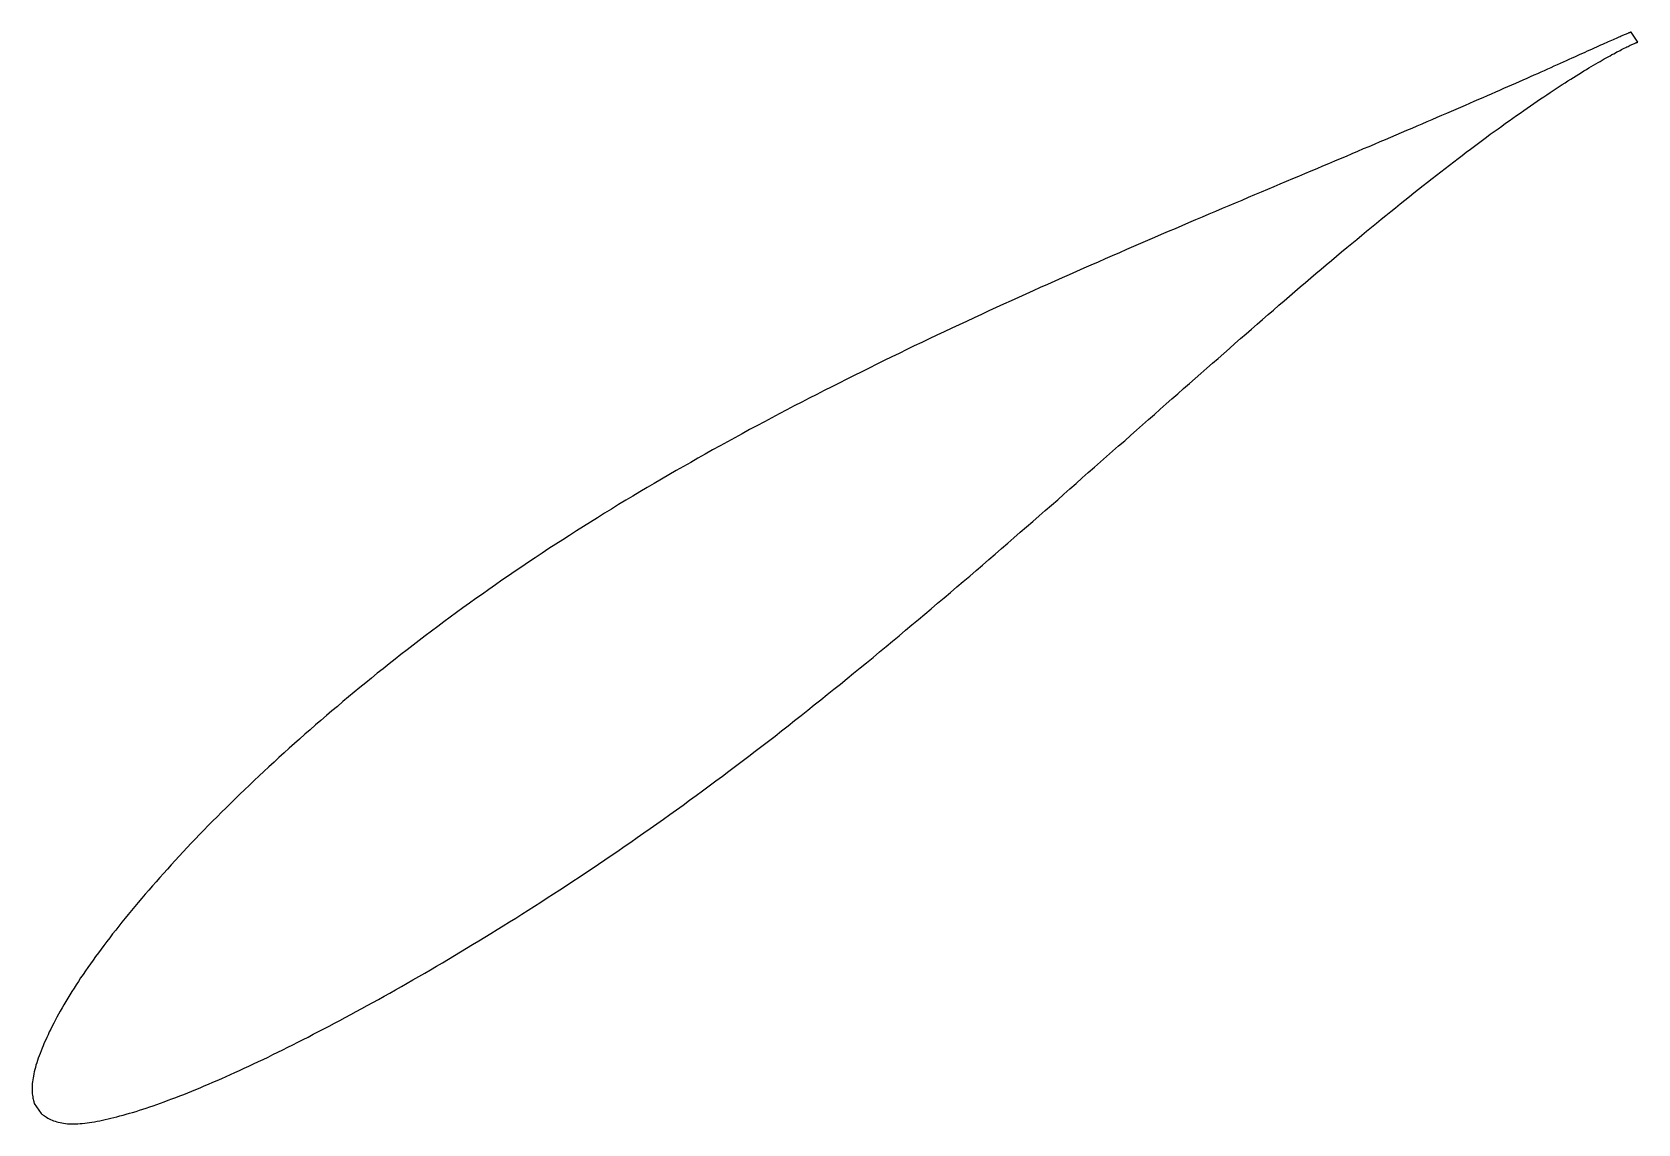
# Model space of a CAD drawing. Header units: metres. Extents: x -35 to 70, y -24 to 47.
import ezdxf

# ---------------------------------------------------------------- set-up
doc = ezdxf.new("R2010")
doc.units = ezdxf.units.M

msp = doc.modelspace()

# ---------------------------------------------------------------- linework, layer by layer
msp.add_lwpolyline([(69.64, 47.37), (69.63, 47.37), (69.63, 47.37), (69.61, 47.37), (69.6, 47.36), (69.58, 47.35), (69.55, 47.34), (69.52, 47.33), (69.49, 47.32), (69.45, 47.3), (69.41, 47.28), (69.36, 47.27), (69.31, 47.24), (69.25, 47.22), (69.19, 47.19), (69.13, 47.17), (69.06, 47.14), (68.98, 47.1), (68.91, 47.07), (68.82, 47.04), (68.74, 47), (68.65, 46.96), (68.55, 46.91), (68.45, 46.87), (68.35, 46.82), (68.24, 46.78), (68.13, 46.73), (68.01, 46.67), (67.89, 46.62), (67.77, 46.56), (67.64, 46.51), (67.5, 46.45), (67.37, 46.38), (67.22, 46.32), (67.08, 46.25), (66.93, 46.19), (66.77, 46.12), (66.61, 46.04), (66.45, 45.97), (66.28, 45.9), (66.11, 45.82), (65.94, 45.74), (65.76, 45.66), (65.57, 45.58), (65.38, 45.49), (65.19, 45.41), (64.99, 45.32), (64.79, 45.23), (64.59, 45.14), (64.38, 45.04), (64.17, 44.95), (63.95, 44.85), (63.73, 44.75), (63.51, 44.65), (63.28, 44.55), (63.04, 44.45), (62.81, 44.34), (62.56, 44.23), (62.32, 44.13), (62.07, 44.02), (61.82, 43.9), (61.56, 43.79), (61.3, 43.68), (61.03, 43.56), (60.77, 43.44), (60.49, 43.32), (60.22, 43.2), (59.94, 43.08), (59.65, 42.96), (59.36, 42.83), (59.07, 42.7), (58.78, 42.58), (58.48, 42.45), (58.17, 42.32), (57.87, 42.18), (57.56, 42.05), (57.24, 41.91), (56.93, 41.78), (56.61, 41.64), (56.28, 41.5), (55.95, 41.36), (55.62, 41.22), (55.29, 41.07), (54.95, 40.93), (54.6, 40.78), (54.26, 40.64), (53.91, 40.49), (53.56, 40.34), (53.2, 40.19), (52.84, 40.03), (52.48, 39.88), (52.12, 39.73), (51.75, 39.57), (51.38, 39.41), (51, 39.25), (50.62, 39.09), (50.24, 38.93), (49.86, 38.77), (49.47, 38.61), (49.08, 38.44), (48.69, 38.27), (48.29, 38.11), (47.89, 37.94), (47.49, 37.77), (47.09, 37.6), (46.68, 37.43), (46.27, 37.25), (45.86, 37.08), (45.44, 36.9), (45.02, 36.73), (44.6, 36.55), (44.18, 36.37), (43.75, 36.19), (43.33, 36.01), (42.9, 35.83), (42.46, 35.64), (42.03, 35.46), (41.59, 35.27), (41.15, 35.09), (40.71, 34.9), (40.27, 34.71), (39.82, 34.52), (39.37, 34.33), (38.92, 34.13), (38.47, 33.94), (38.02, 33.74), (37.56, 33.55), (37.1, 33.35), (36.64, 33.15), (36.18, 32.95), (35.72, 32.75), (35.26, 32.54), (34.79, 32.34), (34.32, 32.14), (33.86, 31.93), (33.38, 31.72), (32.91, 31.51), (32.44, 31.3), (31.97, 31.09), (31.49, 30.88), (31.01, 30.67), (30.54, 30.45), (30.06, 30.24), (29.58, 30.02), (29.1, 29.8), (28.61, 29.58), (28.13, 29.36), (27.65, 29.14), (27.16, 28.91), (26.68, 28.69), (26.19, 28.46), (25.7, 28.24), (25.22, 28.01), (24.73, 27.78), (24.24, 27.55), (23.75, 27.32), (23.26, 27.08), (22.77, 26.85), (22.28, 26.61), (21.79, 26.37), (21.3, 26.14), (20.81, 25.9), (20.32, 25.66), (19.83, 25.41), (19.34, 25.17), (18.85, 24.93), (18.36, 24.68), (17.87, 24.43), (17.38, 24.18), (16.89, 23.94), (16.4, 23.68), (15.91, 23.43), (15.42, 23.18), (14.93, 22.93), (14.44, 22.67), (13.95, 22.41), (13.47, 22.16), (12.98, 21.9), (12.49, 21.64), (12.01, 21.38), (11.52, 21.11), (11.04, 20.85), (10.56, 20.59), (10.08, 20.32), (9.59, 20.05), (9.11, 19.78), (8.63, 19.51), (8.16, 19.24), (7.68, 18.97), (7.2, 18.7), (6.73, 18.43), (6.26, 18.15), (5.78, 17.87), (5.31, 17.6), (4.84, 17.32), (4.38, 17.04), (3.91, 16.76), (3.45, 16.48), (2.98, 16.19), (2.52, 15.91), (2.06, 15.62), (1.6, 15.34), (1.15, 15.05), (0.69, 14.76), (0.24, 14.47), (-0.21, 14.18), (-0.66, 13.89), (-1.11, 13.6), (-1.55, 13.31), (-2, 13.01), (-2.44, 12.72), (-2.88, 12.42), (-3.31, 12.13), (-3.75, 11.83), (-4.18, 11.53), (-4.61, 11.23), (-5.04, 10.93), (-5.46, 10.63), (-5.89, 10.33), (-6.31, 10.03), (-6.73, 9.73), (-7.14, 9.42), (-7.56, 9.12), (-7.97, 8.82), (-8.38, 8.51), (-8.78, 8.21), (-9.19, 7.9), (-9.59, 7.59), (-9.99, 7.29), (-10.38, 6.98), (-10.78, 6.67), (-11.17, 6.37), (-11.56, 6.06), (-11.94, 5.75), (-12.33, 5.45), (-12.71, 5.14), (-13.08, 4.83), (-13.46, 4.52), (-13.83, 4.21), (-14.2, 3.91), (-14.57, 3.6), (-14.93, 3.29), (-15.3, 2.99), (-15.65, 2.68), (-16.01, 2.37), (-16.36, 2.07), (-16.71, 1.76), (-17.06, 1.46), (-17.41, 1.15), (-17.75, 0.85), (-18.09, 0.55), (-18.42, 0.24), (-18.76, -0.06), (-19.08, -0.36), (-19.41, -0.66), (-19.74, -0.96), (-20.06, -1.26), (-20.37, -1.56), (-20.69, -1.86), (-21, -2.16), (-21.31, -2.46), (-21.61, -2.75), (-21.91, -3.05), (-22.21, -3.34), (-22.51, -3.64), (-22.8, -3.93), (-23.09, -4.22), (-23.38, -4.51), (-23.66, -4.8), (-23.94, -5.09), (-24.21, -5.38), (-24.49, -5.66), (-24.76, -5.95), (-25.02, -6.23), (-25.28, -6.51), (-25.54, -6.8), (-25.8, -7.07), (-26.05, -7.35), (-26.3, -7.63), (-26.55, -7.91), (-26.79, -8.18), (-27.03, -8.45), (-27.27, -8.72), (-27.5, -8.99), (-27.73, -9.26), (-27.95, -9.53), (-28.17, -9.79), (-28.39, -10.05), (-28.61, -10.31), (-28.82, -10.57), (-29.03, -10.83), (-29.23, -11.09), (-29.43, -11.34), (-29.63, -11.59), (-29.82, -11.84), (-30.01, -12.09), (-30.2, -12.34), (-30.38, -12.58), (-30.56, -12.83), (-30.74, -13.07), (-30.91, -13.31), (-31.08, -13.54), (-31.24, -13.78), (-31.4, -14.01), (-31.56, -14.24), (-31.72, -14.47), (-31.87, -14.7), (-32.01, -14.92), (-32.15, -15.14), (-32.29, -15.36), (-32.43, -15.58), (-32.56, -15.8), (-32.69, -16.01), (-32.81, -16.22), (-32.93, -16.43), (-33.05, -16.64), (-33.16, -16.84), (-33.27, -17.04), (-33.38, -17.24), (-33.48, -17.43), (-33.58, -17.63), (-33.67, -17.82), (-33.77, -18), (-33.85, -18.19), (-33.94, -18.37), (-34.02, -18.55), (-34.1, -18.72), (-34.17, -18.9), (-34.24, -19.07), (-34.31, -19.23), (-34.37, -19.4), (-34.43, -19.56), (-34.49, -19.72), (-34.54, -19.87), (-34.59, -20.02), (-34.64, -20.17), (-34.68, -20.32), (-34.72, -20.46), (-34.75, -20.6), (-34.78, -20.74), (-34.81, -20.88), (-34.83, -21.01), (-34.85, -21.14), (-34.86, -21.26), (-34.88, -21.38), (-34.89, -21.5), (-34.89, -21.62), (-34.89, -21.73), (-34.89, -21.84), (-34.89, -21.95), (-34.88, -22.05), (-34.87, -22.14), (-34.85, -22.24), (-34.84, -22.32), (-34.82, -22.4), (-34.8, -22.48), (-34.79, -22.54), (-34.77, -22.6), (-34.76, -22.64), (-34.75, -22.67), (-34.3, -23.33), (-34.29, -23.34), (-34.28, -23.35), (-34.25, -23.37), (-34.21, -23.4), (-34.16, -23.44), (-34.09, -23.48), (-34.02, -23.53), (-33.95, -23.58), (-33.86, -23.63), (-33.78, -23.68), (-33.69, -23.72), (-33.59, -23.76), (-33.49, -23.8), (-33.39, -23.84), (-33.28, -23.87), (-33.18, -23.9), (-33.06, -23.93), (-32.95, -23.95), (-32.83, -23.97), (-32.71, -23.98), (-32.58, -24), (-32.45, -24), (-32.32, -24.01), (-32.18, -24.01), (-32.04, -24.01), (-31.9, -24), (-31.76, -23.99), (-31.61, -23.98), (-31.45, -23.97), (-31.3, -23.95), (-31.14, -23.93), (-30.98, -23.9), (-30.81, -23.87), (-30.64, -23.84), (-30.47, -23.81), (-30.29, -23.77), (-30.11, -23.73), (-29.92, -23.69), (-29.74, -23.64), (-29.55, -23.6), (-29.35, -23.55), (-29.15, -23.49), (-28.95, -23.44), (-28.74, -23.38), (-28.53, -23.32), (-28.32, -23.26), (-28.1, -23.19), (-27.88, -23.12), (-27.66, -23.05), (-27.43, -22.98), (-27.2, -22.9), (-26.97, -22.82), (-26.73, -22.74), (-26.49, -22.65), (-26.25, -22.56), (-26, -22.47), (-25.75, -22.38), (-25.5, -22.28), (-25.24, -22.18), (-24.98, -22.08), (-24.72, -21.98), (-24.45, -21.87), (-24.18, -21.76), (-23.91, -21.65), (-23.64, -21.53), (-23.36, -21.41), (-23.08, -21.29), (-22.79, -21.17), (-22.5, -21.04), (-22.21, -20.91), (-21.92, -20.78), (-21.63, -20.65), (-21.33, -20.51), (-21.02, -20.37), (-20.72, -20.23), (-20.41, -20.09), (-20.1, -19.94), (-19.79, -19.79), (-19.47, -19.64), (-19.15, -19.48), (-18.83, -19.32), (-18.51, -19.16), (-18.18, -19), (-17.85, -18.84), (-17.52, -18.67), (-17.18, -18.5), (-16.85, -18.33), (-16.51, -18.15), (-16.17, -17.98), (-15.82, -17.8), (-15.47, -17.62), (-15.12, -17.43), (-14.77, -17.24), (-14.42, -17.06), (-14.06, -16.86), (-13.7, -16.67), (-13.34, -16.47), (-12.98, -16.27), (-12.61, -16.07), (-12.24, -15.87), (-11.87, -15.66), (-11.5, -15.46), (-11.13, -15.24), (-10.75, -15.03), (-10.38, -14.82), (-10, -14.6), (-9.61, -14.38), (-9.23, -14.16), (-8.85, -13.93), (-8.46, -13.7), (-8.07, -13.47), (-7.68, -13.24), (-7.29, -13.01), (-6.89, -12.77), (-6.5, -12.53), (-6.1, -12.29), (-5.7, -12.05), (-5.3, -11.81), (-4.9, -11.56), (-4.5, -11.31), (-4.09, -11.06), (-3.68, -10.8), (-3.28, -10.55), (-2.87, -10.29), (-2.46, -10.03), (-2.05, -9.77), (-1.63, -9.51), (-1.22, -9.24), (-0.8, -8.97), (-0.39, -8.7), (0.03, -8.43), (0.45, -8.15), (0.87, -7.88), (1.29, -7.6), (1.71, -7.32), (2.13, -7.03), (2.55, -6.75), (2.97, -6.46), (3.4, -6.17), (3.82, -5.88), (4.24, -5.59), (4.67, -5.29), (5.1, -4.99), (5.52, -4.69), (5.95, -4.39), (6.38, -4.09), (6.8, -3.78), (7.23, -3.48), (7.66, -3.17), (8.09, -2.85), (8.52, -2.54), (8.94, -2.23), (9.37, -1.91), (9.8, -1.59), (10.23, -1.27), (10.66, -0.95), (11.09, -0.63), (11.52, -0.3), (11.95, 0.03), (12.38, 0.36), (12.81, 0.69), (13.24, 1.02), (13.67, 1.35), (14.1, 1.68), (14.52, 2.02), (14.95, 2.36), (15.38, 2.7), (15.81, 3.04), (16.24, 3.38), (16.67, 3.72), (17.09, 4.06), (17.52, 4.41), (17.95, 4.75), (18.38, 5.1), (18.8, 5.45), (19.23, 5.8), (19.65, 6.14), (20.08, 6.49), (20.5, 6.85), (20.93, 7.2), (21.35, 7.55), (21.78, 7.9), (22.2, 8.26), (22.62, 8.61), (23.04, 8.96), (23.46, 9.32), (23.88, 9.67), (24.3, 10.03), (24.72, 10.39), (25.14, 10.74), (25.56, 11.1), (25.98, 11.46), (26.4, 11.81), (26.81, 12.17), (27.23, 12.53), (27.64, 12.88), (28.06, 13.24), (28.47, 13.6), (28.88, 13.96), (29.29, 14.31), (29.7, 14.67), (30.11, 15.03), (30.52, 15.38), (30.93, 15.74), (31.33, 16.09), (31.74, 16.45), (32.15, 16.8), (32.55, 17.16), (32.95, 17.51), (33.35, 17.86), (33.75, 18.22), (34.15, 18.57), (34.55, 18.92), (34.95, 19.27), (35.34, 19.62), (35.74, 19.97), (36.13, 20.32), (36.53, 20.66), (36.92, 21.01), (37.31, 21.35), (37.7, 21.7), (38.08, 22.04), (38.47, 22.38), (38.85, 22.72), (39.24, 23.06), (39.62, 23.4), (40, 23.73), (40.38, 24.07), (40.76, 24.4), (41.14, 24.73), (41.51, 25.06), (41.89, 25.39), (42.26, 25.72), (42.63, 26.04), (43, 26.37), (43.37, 26.69), (43.73, 27.01), (44.1, 27.33), (44.46, 27.65), (44.82, 27.96), (45.18, 28.28), (45.54, 28.59), (45.9, 28.9), (46.26, 29.2), (46.61, 29.51), (46.96, 29.81), (47.31, 30.11), (47.66, 30.41), (48.01, 30.71), (48.35, 31), (48.69, 31.3), (49.03, 31.59), (49.37, 31.87), (49.71, 32.16), (50.05, 32.44), (50.38, 32.72), (50.71, 33), (51.04, 33.28), (51.37, 33.55), (51.7, 33.82), (52.02, 34.09), (52.34, 34.36), (52.66, 34.62), (52.98, 34.88), (53.3, 35.14), (53.61, 35.39), (53.92, 35.64), (54.23, 35.89), (54.54, 36.14), (54.84, 36.39), (55.14, 36.63), (55.44, 36.87), (55.74, 37.1), (56.04, 37.34), (56.33, 37.57), (56.62, 37.8), (56.91, 38.02), (57.2, 38.24), (57.48, 38.46), (57.76, 38.68), (58.04, 38.89), (58.32, 39.11), (58.59, 39.31), (58.86, 39.52), (59.13, 39.72), (59.4, 39.92), (59.66, 40.12), (59.92, 40.31), (60.18, 40.5), (60.43, 40.69), (60.69, 40.87), (60.94, 41.05), (61.18, 41.23), (61.43, 41.41), (61.67, 41.58), (61.91, 41.75), (62.14, 41.92), (62.38, 42.08), (62.61, 42.24), (62.83, 42.4), (63.06, 42.55), (63.28, 42.71), (63.5, 42.85), (63.71, 43), (63.92, 43.14), (64.13, 43.28), (64.34, 43.42), (64.54, 43.55), (64.74, 43.68), (64.94, 43.81), (65.13, 43.94), (65.32, 44.06), (65.5, 44.18), (65.69, 44.29), (65.87, 44.41), (66.04, 44.52), (66.21, 44.62), (66.38, 44.73), (66.55, 44.83), (66.71, 44.93), (66.87, 45.03), (67.03, 45.12), (67.18, 45.21), (67.33, 45.3), (67.47, 45.38), (67.61, 45.46), (67.75, 45.54), (67.88, 45.62), (68.01, 45.69), (68.14, 45.76), (68.26, 45.83), (68.38, 45.9), (68.5, 45.96), (68.61, 46.02), (68.71, 46.08), (68.82, 46.13), (68.92, 46.18), (69.01, 46.23), (69.1, 46.28), (69.19, 46.32), (69.28, 46.37), (69.36, 46.4), (69.43, 46.44), (69.5, 46.48), (69.57, 46.51), (69.63, 46.54), (69.69, 46.57), (69.75, 46.59), (69.8, 46.61), (69.85, 46.63), (69.89, 46.65), (69.93, 46.67), (69.96, 46.68), (69.99, 46.69), (70.02, 46.7), (70.04, 46.71), (70.05, 46.71), (70.07, 46.72), (70.07, 46.72), (70.08, 46.72)], close=True)

doc.saveas('drawing.dxf')
